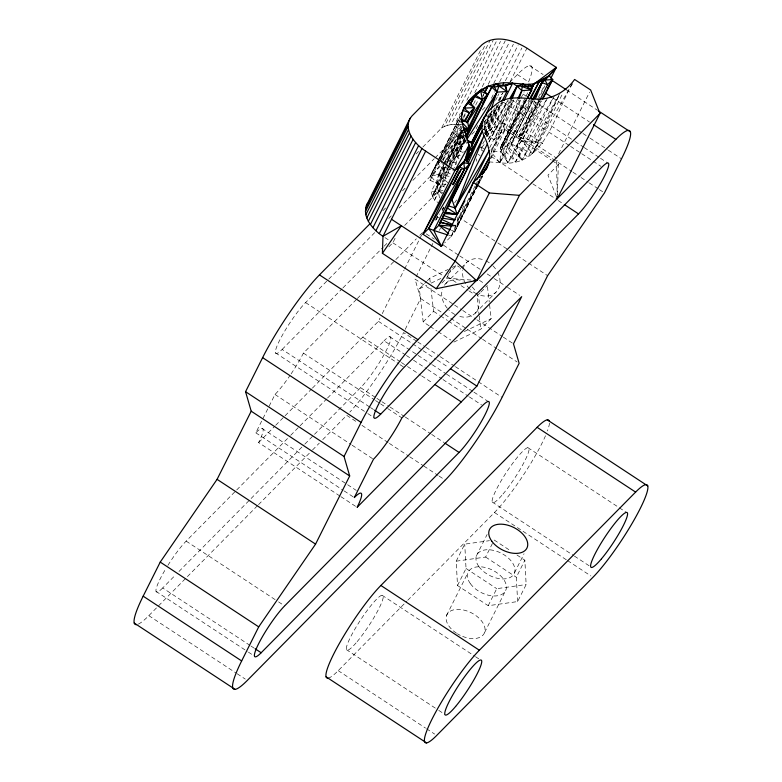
<?xml version="1.0" encoding="UTF-8"?>
<svg xmlns="http://www.w3.org/2000/svg" width="782" height="782" viewBox="0 0 782 782"><rect width="100%" height="100%" fill="white"/><g stroke="black" fill="none" stroke-linecap="round" stroke-linejoin="round"><path stroke-width="0.59" stroke-dasharray="3.91 2.93" d="M557.38 195.021L558.309 164.67L557.097 160.3M489.141 161.884L499.786 162.724L500.9 151.385L518.681 99.783M437.5 161.473L430.608 175.833L429.992 180.251L444.547 186.986M439.484 197.954L436.923 183.359L438.379 174.797L444.372 162.842M490.656 154.181L511.692 99.773M572.444 83.791C554.858 112.657 544.878 168.932 499.786 162.724L521.164 98.004M484.019 129.959L489.943 112.755M452.974 170.838L465.055 139.323L467.196 145.266M534.741 100.712L516.755 146.097L522.141 160.105L559.932 93.381L532.581 153.526L511.174 143.937L506.941 146.087L500.255 147.642L500.9 151.385L507.909 162.871L546.178 100.164M490.49 158.511L513.774 100.125M485.69 134.787L498.066 104.602M499.903 100.135L503.109 92.315M463.716 205.93L451.351 236.135L444.665 242.928M449.151 235.421L451.351 236.135L454.801 231.609L482.465 175.5M449.22 165.608L434.293 200.7L438.399 202.548M449.689 164.484L463.423 132.05M442.329 210.309L443.746 206.956M453.218 184.591L457.959 173.409M484.889 133.038L497.078 105.462M499.033 101.044L502.445 93.322M572.209 83.694L532.581 153.526L518.437 137.221L524.263 131.298L544.712 85.825M449.005 163.985L456.502 156.361L464.967 137.818M483.618 129.714L492.357 110.888M517.528 99.226L491.086 151.982L499.786 162.724L539.922 98.991L507.909 162.871L500.363 148.277L507.059 134.064L525.572 99.656M451.4 230.24L454.801 231.609L476.482 186.546M477.02 185.442L481.243 176.654M446.063 184.425L436.923 183.359L430.608 175.833L437.646 161.659M438.194 160.564L460.393 115.853L438.047 160.388M339.847 495.983L258.617 442.563A35.786 5.503 -56.7 0 0 255.792 432.817L274.99 394.48A35.786 5.503 -56.7 0 0 289.79 375.81M422.847 147.075L441.605 128.013L481.556 48.298M441.605 128.013L444.342 126.479L485.387 44.584M444.342 126.479L447.49 125.335L490.177 40.156M447.49 125.335L451.009 124.592L493.149 40.508M388.82 246.838L392.828 242.791L395.497 237.464M451.009 124.592L454.831 124.27L460.305 113.351M466.864 100.252L496.423 41.28M449.142 176.312L438.379 174.797L430.608 175.833L438.751 159.587M439.288 158.511L460.451 116.283M439.152 161.639L429.992 180.251L442.553 160.828M439.709 160.867L460.217 119.949M454.831 124.27L458.887 124.377L460.53 121.102M474.752 92.706L500.48 41.387M440.315 161.522L443.316 158.472L460.197 124.788M463.462 118.268L465.642 113.918M473.511 104.162L476.248 98.698M482.269 86.685L505.25 40.82M444.909 161.757L461.253 129.147M465.31 137.485L438.321 191.326L432.466 196.077L431.175 191.776L461.937 130.399L432.466 196.077L434.293 200.7L449.943 169.479M459.034 158.834L452.221 151.845L462.573 131.2M475.642 105.12L478.369 99.685M450.285 173.995L443.521 169.567L446.239 164.132M446.786 163.047L462.582 131.532M436.923 183.359L446.639 163.985M447.177 162.9L462.827 131.679M488.232 84.348L509.581 41.769M463.394 134.367L432.466 196.077L465.055 139.323M463.648 134.797L456.053 149.958L456.502 156.361L459.669 157.993M482.641 96.909L483.726 94.739M464.43 135.511L451.361 161.591L456.17 164.777M450.481 168.394L465.222 138.971M465.339 139.949L461.018 148.57L452.221 151.845L463.208 131.689M493.677 83.508L513.373 44.193M312.409 388.116L378.41 321.324L380.052 318.049M382.232 313.69L404.089 270.054M404.626 268.959L419.377 239.507M419.924 238.412L422.114 234.053M476.082 128.893L477.724 125.619M491.409 98.327L494.693 91.768M499.62 81.944L518.222 44.818M454.322 180.906L459.757 170.075M453.218 184.796L460.813 169.635M484.097 123.312L488.476 114.573M495.583 100.379L497.225 97.105M497.772 96.01L498.867 93.83M505.436 80.722L521.858 47.966M437.597 216.594L435.173 221.247M454.958 181.942L461.478 168.951M435.975 219.83L437.607 216.565M455.046 181.678L461.576 168.599M442.397 210.358L444.01 207.122M484.078 127.007L492.21 110.77M483.735 129.753L495.065 107.144M498.3 100.683L501.545 94.221M484.557 130.516L497.029 105.619M484.781 132.266L498.75 104.397M510.138 81.68L526.941 48.152M485.29 134.592L500.939 103.361M485.905 134.739L502.191 102.256M486.072 136.254L502.894 102.686M416.073 276.887L430.706 247.679M431.244 246.594L432.866 243.349M439.367 230.367L440.452 228.197M488.036 139.734L507.567 100.751M489.004 142.148L510.05 100.155M489.708 147.69L513.578 100.047M485.231 133.976L494.097 139.812L502.631 122.774L492.787 116.293M475.124 185.979L457.763 220.622L456.962 226.389L453.355 226.154M475.671 184.894L477.841 180.564M477.391 184.161L451.351 236.135L449.572 234.58M477.939 183.086L480.647 177.67M405.184 329.418L420.648 298.538L414.988 279.047L453.57 304.423M490.773 158.629L520.362 99.402M520.9 98.337L523.031 94.075A71.582 11.007 -56.7 0 0 524.204 91.689M454.801 231.609L477.049 187.211M477.597 186.136L482.474 176.39M527.752 92.784L500.255 147.642L525.748 99.558M526.11 99.773L502.23 147.407L507.909 162.871M526.804 99.705L500.9 151.385L491.086 151.982M529.727 100.614L506.941 146.087L515.416 161.991L552.933 98.317M499.786 162.724L531.799 98.845M554.164 96.225L522.141 160.105L510.978 144.103L532.679 100.79M441.85 283.025L446.678 278.138L450.921 269.643M524.263 131.298L542.6 143.341L518.437 137.221L537.869 98.454M538.407 97.379L544.34 85.531M539.424 100.878L516.755 146.097L527.909 157.26L558.847 95.551M541.085 100.976L516.755 146.097L521.907 140.868L541.867 101.025M547.439 98.112L515.416 161.991L502.23 147.407L528.886 100.086M532.581 153.526L562.424 93.977M558.651 153.8L589.55 92.149M516.941 554.995L524.859 560.205L526.149 584.535L517.616 601.573L488.203 605.708L457.499 585.513L456.209 561.183L464.743 544.145L489.454 540.675M457.499 585.513L466.033 568.475L464.743 544.145M446.581 615.414L467.91 572.815M476.443 555.777L487.108 534.477M456.209 561.183L485.622 557.048L493.09 542.141M488.203 605.708L496.736 588.67L526.149 584.535M484.596 632.54L505.925 589.941M514.458 572.903L524.048 553.734M517.616 601.573L516.325 577.243L524.859 560.205M510.978 144.103L532.708 100.917L511.174 143.937L522.141 160.105L506.941 146.087L531.946 100.409M453.277 185.011L461.448 168.873L452.328 184.572M477.968 185.109L456.962 226.389L453.521 225.578L456.962 226.389L453.795 224.952M478.525 184.024L482.396 176.419M452.661 184.386L459.963 170.486M430.608 175.833L460.754 118.874M477.411 184.034L457.763 220.622L457.48 217.533M477.998 182.959L481.458 176.497M500.363 148.277L526.54 99.549M440.94 158.472L460.53 122.158M463.413 116.821L465.143 113.615M448.008 182.773L438.379 174.797L443.55 165.198M444.117 164.132L462.504 130.007M482.865 95.629L484.019 93.508M452.886 184.308L460.999 169.577M483.804 125.413L491.995 110.633M484.957 133.175L502.093 102.227M507.059 134.064L526.394 99.451M448.809 166.077L432.466 196.077L459.943 134.396L462.983 132.911M449.406 165.012L464.909 137.388M452.934 185.109L461.282 170.241M464.391 135.315L456.053 149.958L465.163 153.106M482.719 143.937L484.527 140.77M486.942 136.557L507.45 100.692M488.906 141.63L513.442 99.969M518.437 137.221L540.215 100.487M486.815 136.752L508.427 100.614M435.809 220.211L439.572 213.945M442.084 209.772L443.335 207.68M452.221 151.845L463.579 133.39M440.432 159.01L432.055 172.343L449.132 179.401M441.068 157.984L461.048 126.185M466.258 140.359L461.018 148.57L464.537 151.855M443.218 159.811L462.397 130.164M450.794 169.44L443.521 169.567L438.067 163.809L461.292 128.053M443.355 160.691L443.316 158.472L462.182 130.076M454.596 202.919L456.649 199.928M490.901 150.085L505.964 128.15L571.965 171.561M416.034 154.015L418.595 151.415M438.067 163.809L439.562 162.285M438.379 174.797L445.867 167.172M457.46 174.777L461.351 170.818M382.818 210.769L386.249 207.298M402.535 190.808L405.105 188.208M412.828 180.398L434.254 158.707M435.115 157.837L462.553 130.066M482.259 110.125L485.681 106.655M509.668 82.384L517.381 74.583A71.582 11.007 -56.7 0 1 528.593 81.924M369.456 406.865L282.136 349.437A32.805 5.044 -56.7 0 1 279.545 340.502A32.805 5.044 -56.7 0 1 305.596 302.575L327.873 280.034M328.733 279.164L374.998 232.342M388.703 218.471L391.274 215.861M398.986 208.061L465.818 140.428M471.81 134.357L476.091 130.017M483.804 122.217L503.51 102.276L569.511 145.677M282.136 349.437L342.105 288.734M342.966 287.864L383.239 247.112M384.089 246.242L388.371 241.912M404.656 225.431L447.49 182.079M494.097 139.812L504.517 129.265L502.631 122.774L485.27 132.745M291.09 373.894A35.786 5.503 -56.7 0 0 303.416 353.112L356.465 299.418M357.315 298.548L394.969 260.445M395.819 259.585L416.356 238.803M419.778 235.333L423.199 231.873M258.617 442.563L274.844 426.141M275.694 425.271L284.237 416.63M285.088 415.77L311.559 388.986M429.123 325.801L423.179 321.891L419.348 288.793L426.552 281.491M427.353 280.679L429.758 278.245L448.037 269.477M447.822 274.267L456.629 265.342L459.601 267.297M167.876 565.376A32.805 5.044 -56.7 0 1 186.145 541.115L235.841 490.822M236.702 489.952L289.819 436.19M290.679 435.33L299.242 426.659M300.102 425.789L326.661 398.908M327.511 398.038L384.06 340.805L405.389 354.833M445.75 283.631L460.754 268.451M461.585 267.61L466.58 262.547M423.179 321.891L433.599 311.344L430.853 287.708M250.005 645.404L162.685 587.966L175.539 574.966M178.961 571.495L304.051 444.899M304.912 444.029L360.6 387.667A32.805 5.044 -56.7 0 0 386.65 349.74A32.805 5.044 -56.7 0 0 384.06 340.805M138.326 624.104A71.582 11.007 -56.7 0 0 148.824 615.659L257.63 505.534M258.49 504.664L311.607 450.901M312.468 450.041L319.32 443.101M322.741 439.631L346.739 415.35L357.902 422.7M480.128 292.839L476.922 296.085L479.112 314.999M480.93 292.028L487.333 285.538M475.182 313.25L496.013 292.165M453.883 342.086L480.754 329.183L491.174 318.636L489.395 303.269M328.059 678.121A59.647 9.169 -56.7 0 0 338.215 670.653L406.894 601.143M407.754 600.273L494.468 512.513A59.647 9.169 -56.7 0 0 545.709 435.271M452.328 267.405L456.629 265.342M419.348 288.793L426.864 285.176M431.165 283.113L440.843 278.47M464.303 331.539L491.174 318.636M456.502 156.361L460.852 155.09M484.253 133.331L504.517 129.265L551.202 159.987M442.993 190.622L431.175 191.776M460.49 169.274L462.915 169.235M481.859 149.196L480.647 147.084L484.038 147.348M446.678 278.138L471.663 280.112M521.907 140.868L542.6 143.341M458.887 124.377L462.054 124.778M436.933 217.269L439.249 217.64M442.729 192.489L438.321 191.326L442.221 193.711M456.815 163.252L443.316 158.472M480.647 147.084L483.775 148.551M529.57 65.62L543.148 74.544M566.5 89.901L597.595 110.36M517.381 74.583L528.544 81.934M552.913 97.955L589.462 122.002M523.031 94.075L527.088 96.743M533.187 100.751L581.916 132.803M582.932 133.478L589.022 137.485M590.039 138.15L607.301 149.499M608.318 150.173L621.514 158.854M511.135 99.5L574.174 140.956M575.102 141.571L583.304 146.967M584.232 147.583L599.55 157.651M600.478 158.267L607.673 162.998M570.528 146.351L580.674 153.028M581.691 153.692L600.987 166.38M502.631 122.774L556.481 158.12M572.981 172.226L580.088 176.898M581.104 177.573L588.211 182.245M589.227 182.91L598.357 188.921M599.374 189.586L604.457 192.929M552.219 160.662L558.309 164.67L547.947 175.158L556.383 196.429M481.067 149.802L484.107 151.796M491.213 156.478L531.828 183.184M532.845 183.858L557.214 199.879M558.231 200.554L563.304 203.887M458.262 216.907L473.491 226.917M474.508 227.591L496.844 242.283M497.86 242.948L508.007 249.624M509.023 250.289L513.09 252.967M517.146 255.636L547.605 275.675M426.249 233.877L434.372 239.214M443.511 245.225L458.741 255.245M459.757 255.91L481.077 269.937M487.166 273.944L493.256 277.952M494.273 278.617L506.462 286.632M507.479 287.297L519.659 295.313M479.415 280.327L484.361 283.583M447.206 276.535L456.121 282.4M461.077 285.655L468.007 290.22M468.995 290.865L473.951 294.13M392.828 242.791L444.704 276.838M384.949 237.601L390.853 241.491M454.586 305.088L461.693 309.77M462.709 310.434L475.915 319.115M476.922 319.779L502.308 336.475M503.325 337.15L513.481 343.826M420.648 298.538L444 313.895M445.017 314.56L466.336 328.587M467.353 329.251L481.565 338.606M482.582 339.271L496.795 348.616M497.811 349.29L517.097 361.978M433.599 311.344L439.543 315.254M440.53 315.908L447.46 320.464M448.448 321.119L461.331 329.584M430.11 326.446L437.05 331.011M438.037 331.666L450.911 340.131M416.777 341.294L403.58 332.614A71.582 11.007 -56.7 0 1 349.818 412.124M417.793 341.959L424.9 346.631M425.916 347.306L439.113 355.986M440.129 356.651L454.342 366.005M455.359 366.67L502.064 397.383M378.41 321.324L422.065 350.033M423.082 350.707L436.288 359.388M437.294 360.052L448.467 367.403M389.651 336.7L417.148 354.784M418.077 355.399L431.371 364.138M432.299 364.744L445.584 373.483M446.512 374.099L472.993 391.518M473.921 392.124L488.134 401.479M406.396 355.497L412.495 359.505M413.502 360.179L426.708 368.86M427.725 369.524L441.938 378.879M442.954 379.544L468.33 396.239M469.347 396.904L481.536 404.92M362.789 337.14L400.355 361.841M401.371 362.516L406.445 365.849M407.461 366.523L420.657 375.204M421.674 375.868L432.847 383.209M527.909 447.656L626.392 512.435M305.596 302.575L399.006 364.011M400.022 364.686L404.089 367.354M360.6 387.667L375.829 397.686M376.846 398.351L380.902 401.019M381.919 401.694L389.025 406.366M390.042 407.031L404.255 416.386M405.272 417.05L430.657 433.746M431.674 434.411L443.853 442.426M303.416 353.112L374.49 399.856M375.507 400.521L379.563 403.189M380.58 403.864L386.67 407.872M387.686 408.536L401.899 417.881M370.473 407.53L373.513 409.533M275.44 352.819L366.914 412.974M367.843 413.59L373.933 417.598M492.161 502.005L573.48 555.484M574.408 556.1L589.726 566.168M361.968 425.369L388.361 442.729M389.377 443.404L408.673 456.092M409.68 456.756L422.886 465.437M423.903 466.101L438.115 475.456M439.132 476.121L445.222 480.128M494.468 512.513L566.549 559.932M567.566 560.596L590.918 575.963M274.99 394.48L351.138 444.567M352.154 445.232L373.473 459.259M494.156 540.01L510.998 551.085M485.622 557.048L516.325 577.243M261.892 428.331L356.318 490.441M466.033 568.475L496.736 588.67M255.792 432.817L343.112 490.246M344.129 490.91L354.285 497.587M340.864 496.648L357.11 507.332M382.075 595.249L474.557 656.069M475.485 656.684L479.64 659.412M186.145 541.115L277.532 601.211M278.548 601.886L284.638 605.894M346.328 649.598L437.803 709.753M438.731 710.369L444.821 714.377M338.215 670.653L425.535 728.081M426.552 728.756L434.675 734.093M251.022 646.069L254.062 648.073M155.999 591.358L247.464 651.514M248.393 652.129L254.482 656.137M148.824 615.659L236.144 673.087M237.151 673.752L245.274 679.099M478.125 154.279L480.128 155.657M461.37 128.502L460.989 126.313M487.469 286.72L489.258 302.087M479.249 316.172L480.754 329.183M429.758 278.245L430.305 282.976M476.443 158.873L476.57 161.268M556.53 160.505L557.204 195.089M443.433 165.129L443.521 169.567M162.685 587.966A32.805 5.044 -56.7 0 1 165.98 568.455M510.294 99.539A32.805 5.044 -56.7 0 1 488.779 138.746M484.156 144.582A32.805 5.044 -56.7 0 1 480.676 148.482M476.639 293.045A20.879 16.363 44.7 0 1 476.052 312.301A20.879 16.363 44.7 0 1 457.714 315.781M454.841 314.452A20.879 16.363 44.7 0 1 448.79 309.907M447.324 308.303A20.879 16.363 44.7 0 1 442.407 289.154M444.352 285.254A20.879 16.363 44.7 0 1 463.218 281.109M472.142 286.974A20.879 16.363 44.7 0 1 475.554 291.197M497.469 271.96A20.879 16.363 44.7 0 1 496.883 291.217A20.879 16.363 44.7 0 1 478.545 294.697M476.619 293.856A20.879 16.363 44.7 0 1 470.412 289.584M469.63 288.822A20.879 16.363 44.7 0 1 466.219 284.599M465.652 283.69A20.879 16.363 44.7 0 1 462.719 270.269M462.934 269.155A20.879 16.363 44.7 0 1 484.048 260.025M485.974 260.856A20.879 16.363 44.7 0 1 492.191 265.137M492.973 265.89A20.879 16.363 44.7 0 1 496.384 270.113M549.443 423.082A59.647 9.169 -56.7 0 1 547.42 430.99M456.473 633.195A20.879 12.561 26.6 0 1 453.814 609.804A20.879 12.561 26.6 0 1 484.645 626.724A20.879 12.561 26.6 0 1 461.243 635.815M460.256 635.355A20.879 12.561 26.6 0 1 457.382 633.772M478.936 566.657A20.879 12.561 26.6 0 0 512.679 575.679A20.879 12.561 26.6 0 0 494.723 550.684A20.879 12.561 26.6 0 0 478.936 566.657M502.963 494.068A32.805 5.044 -56.7 0 0 529.013 448.379A32.805 5.044 -56.7 0 0 499.786 483.129A32.805 5.044 -56.7 0 0 502.963 494.068M470.402 583.695A20.879 12.561 26.6 0 0 504.146 592.717A20.879 12.561 26.6 0 0 486.189 567.722A20.879 12.561 26.6 0 0 470.402 583.695M357.13 641.66A32.805 5.044 -56.7 0 0 383.18 595.972A32.805 5.044 -56.7 0 0 353.963 630.722A32.805 5.044 -56.7 0 0 357.13 641.66"/><path stroke-width="1.17" d="M474.039 280.298L476.776 280.523L557.273 198.667L557.341 196.233M391.518 219.273L455.163 261.159L476.424 280.494L436.209 288.734L382.408 253.329L382.985 236.311L425.672 151.131C414.822 144.387 401.596 128.375 411.909 116.019L482.015 44.73C495.016 34.085 514.116 40.205 526.941 48.152L556.276 67.418L550.851 78.249M382.408 253.329L401.362 225.754L382.985 236.311C372.838 229.634 360.737 216.272 367.452 203.418M519.072 98.64L521.838 90.614L522.044 86.548L523.305 84.045C536.843 86.167 548.593 77.897 556.276 67.418L531.017 86.264L517.068 86.157L512.66 83.205C492.953 80.38 473.433 90.79 464.029 108.151L469.425 112.852L465.065 121.542M443.003 244.629L441.331 246.32L422.994 234.277L455.007 170.398L463.765 162.715L469.513 149.352L467.44 157.045L465.808 160.271C477.734 142.891 453.11 124.025 464.997 106.215L461.536 114.113M557.224 196.282L557.273 198.667L599.96 113.488L590.635 89.989L574.614 79.461C564.839 93.166 548.641 101.142 531.799 98.845C519.453 97.613 504.752 96.02 494.928 105.355C485.456 112.207 478.33 124.25 483.99 135.794C489.053 146.312 492.689 159.323 485.73 169.89L486.815 167.729L483.364 172.255L473.345 182.441L469.22 192.509M468.721 147.153L469.122 145.022L455.007 170.398L425.672 151.131M461.693 115.413L462.621 111.953M455.007 170.398L465.026 160.212L465.935 159.88L469.708 163.849L464.567 169.078L428.692 228.481L422.994 234.277L459.454 167.104L465.026 160.212L469.122 145.022M491.135 109.324L498.975 85.952L495.465 84.006L491.78 87.193L482.846 102.882M512.142 98.64L517.068 86.157L523.305 84.045L531.662 90.008L527.342 98.63M535.641 98.444L542.991 80.223L532.522 99.343M444.45 213.662L457.196 214.434L451.976 199.674L458.369 185.197M468.203 162.93L482.455 130.633L472.015 149.577M465.466 136.733L482.406 99.646L487.548 94.417L483.266 89.901L481.722 89.207L467.832 103.165L464.029 108.151L474.566 107.623L466.942 122.833M482.308 174.454L483.364 172.255L482.279 174.425M471.517 142.823L484.371 116.899L471.351 142.881M136.625 624.623A71.582 11.007 -56.7 0 1 143.165 596.167L160.232 562.092L217.083 479.346L251.208 411.195L245.558 391.704L262.615 357.628A71.582 11.007 -56.7 0 1 319.467 274.893L369.954 223.789M366.201 205.93L410.139 118.248M365.517 208.696L408.204 123.517M365.389 211.658L408.077 126.489M365.829 214.776L408.517 129.607M366.826 217.992L409.514 132.813M368.361 221.247L411.049 136.078M370.424 224.502L413.111 139.323M372.955 227.679L415.643 142.51M375.927 230.749L418.614 145.569M379.29 233.632L421.977 148.463M470.549 104.133L476.59 93.312L475.622 95.248L482.406 99.646L468.242 127.906M475.622 95.248L480.754 91.142L481.722 89.207M484.811 92.579L488.066 86.079L491.78 87.193L497.059 92.12L506.883 91.523L505.856 85.6L491.78 87.193L466.414 137.798M465.847 136.41L469.083 129.949L467.685 121.992L460.754 118.874L461.742 118.297M466.307 136.801L487.548 94.417L480.754 91.142L482.406 99.646L467.577 121.963M428.692 228.481L459.454 167.104L464.567 169.078L438.946 225.226L433.805 230.455L428.692 228.481L441.331 246.32L489.209 150.555L455.271 207.983L448.438 205.901M472.23 141.65L497.059 92.12L494.204 86.509L495.465 84.006L502.464 85.541L512.66 83.205L523.305 84.045M471.253 143.81L482.65 121.073M485.505 116.528L486.59 114.358L485.475 116.489M471.693 146.263L482.005 125.687L471.165 146.166M465.701 159.89L468.956 153.389L465.583 159.802M466.678 161.903L472.611 150.056L471.214 142.089L467.108 140.252M467.265 160.955L482.455 130.633M441.331 246.32L433.805 230.455L464.567 169.078L463.765 162.715L467.44 157.045L465.026 160.212M463.765 162.715L469.708 163.849L438.946 225.226L448.692 233.798M451.976 199.674L483.99 135.794L455.271 207.983L487.294 144.103M502.024 101.21L506.883 91.523L504.967 85.59L512.66 83.205L503.979 100.526M510.597 99.07L517.068 86.157L521.838 90.614L531.662 90.008L531.017 86.264L528.984 84.143L527.733 86.646M518.065 98.151L521.838 90.614M479.474 177.309L489.776 156.742L476.746 179.821M484.087 172.255L488.975 162.509L483.198 173.272M593.528 124.67L615.864 139.362A71.582 11.007 -56.7 0 1 621.514 158.854L604.457 192.929L547.605 275.675L513.481 343.826L519.131 363.307L502.064 397.383A71.582 11.007 -56.7 0 1 445.222 480.128L247.308 680.428A71.582 11.007 -56.7 0 1 241.658 660.946L258.715 626.871L315.566 544.125L349.691 475.974L344.041 456.483L245.558 391.704M344.041 456.483L361.108 422.407A71.582 11.007 -56.7 0 1 417.95 339.671L476.424 280.494M530.45 91.113L534.243 83.527L549.199 75.844L556.276 67.418M530.812 98.454L538.954 82.208L546.256 77.604L545.005 80.116L541.936 82.56L533.793 98.757L541.936 82.56L546.256 77.604M533.764 98.63L542.991 80.223M539.961 99.793L547.517 84.72L552.669 79.49L549.199 75.844L545.005 80.116L547.517 84.72L541.936 82.56M542.952 98.874L552.669 79.49L545.005 80.116M476.776 280.523L519.463 195.344L599.96 113.488M476.893 386.103L521.692 296.652L401.899 417.881A35.786 5.503 -56.7 0 1 373.473 459.259L354.285 497.587A35.786 5.503 -56.7 0 1 357.11 507.332L476.893 386.103L450.5 368.733M519.463 195.344L489.366 192.968L455.163 261.159L436.209 288.734M502.464 85.541L503.725 83.039M531.418 88.874L534.243 83.527L531.359 88.904M527.674 97.427L531.662 90.008L522.044 86.548M470.324 104.006L474.361 96.528L482.406 99.646M466.522 122.549L474.566 107.623L468.799 101.23L474.361 96.528M542.239 98.825L552.669 79.49L547.683 87.887M484.596 92.442L488.066 86.079L480.754 91.142M527.557 97.349L531.662 90.008M465.505 136.322L469.083 129.949L462.045 122.471M466.649 160.681L472.611 150.056L468.809 145.657M529.473 99.04L538.954 82.208M464.899 200.798L457.196 214.434L444.02 212.538M466.463 160.515L472.611 150.056L468.819 148.033M509.659 98.542L517.068 86.157M466.571 169.068L469.708 163.849M484.39 99.549L487.548 94.417M464.264 121.054L469.425 112.852L474.566 107.623L467.832 103.165L468.799 101.23L464.029 108.151M466.922 139.333L497.059 92.12M471.908 111.709L474.566 107.623M557.273 198.667L615.864 139.362M380.619 414.206L578.533 213.906A32.805 5.044 -56.7 0 0 604.594 175.979A32.805 5.044 -56.7 0 0 602.003 167.055L404.089 367.354A32.805 5.044 -56.7 0 0 378.029 405.281A32.805 5.044 -56.7 0 0 380.619 414.206L374.529 410.198M261.168 652.745L459.083 452.446A32.805 5.044 -56.7 0 0 485.143 414.519A32.805 5.044 -56.7 0 0 482.553 405.584L284.638 605.894A32.805 5.044 -56.7 0 0 258.578 643.811A32.805 5.044 -56.7 0 0 261.168 652.745L255.079 648.737M328.059 678.121A59.647 9.169 -56.7 0 1 339.916 642.491A59.647 9.169 -56.7 0 1 380.883 585.464L537.126 427.324A59.647 9.169 -56.7 0 1 549.287 421.166M635.61 492.103A59.647 9.169 -56.7 0 1 640.321 508.339A59.647 9.169 -56.7 0 1 592.952 577.292L436.708 735.432A59.647 9.169 -56.7 0 1 431.996 719.186A59.647 9.169 -56.7 0 1 479.366 650.233L635.61 492.103L537.126 427.324M464 132.422L469.083 129.949L463.012 127.222M505.856 85.6L512.66 83.205M467.695 142.783L471.214 142.089M463.13 130.33L469.083 129.949L463.579 128.913M469.249 150.271L472.611 150.056M452.152 226.086L438.946 225.226L450.276 229.781M442.72 218.207L454.293 220.065M461.683 121.005L467.685 121.992M445.398 212.127L457.196 214.434L447.353 207.983M439.758 222.332L452.377 225.314M439.963 222.078L452.426 225.245M433.805 230.455L448.057 235.069M443.13 215.285L455.515 219.801M463.1 110.399L469.425 112.852M441.156 219.195L452.739 224.473M551.271 79.881L566.129 89.666M598.611 111.034L630.468 131.972M545.807 93.283L551.897 97.291M564.321 204.561L578.533 213.906M473.345 182.441L489.366 192.968M547.292 419.856L647.779 485.945M319.467 274.893L417.95 339.671M434.87 384.548L461.272 401.909M444.87 443.091L459.083 452.446M262.615 357.628L361.108 422.407M251.208 411.195L349.691 475.974M380.883 585.464L479.366 650.233M217.083 479.346L315.566 544.125M160.232 562.092L258.715 626.871M326.055 676.811L426.542 742.9M143.165 596.167L241.658 660.946M134.221 623.049L235.108 689.401M498.975 85.952L506.883 91.523M491.731 541.105A20.879 12.561 26.6 0 0 525.484 550.117A20.879 12.561 26.6 0 0 507.518 525.123A20.879 12.561 26.6 0 0 491.731 541.105M455.623 706.439A32.805 5.044 -56.7 0 0 481.663 660.751A32.805 5.044 -56.7 0 0 452.446 695.501A32.805 5.044 -56.7 0 0 455.623 706.439M601.446 558.847A32.805 5.044 -56.7 0 0 627.496 513.158A32.805 5.044 -56.7 0 0 598.279 547.908A32.805 5.044 -56.7 0 0 601.446 558.847"/></g></svg>
